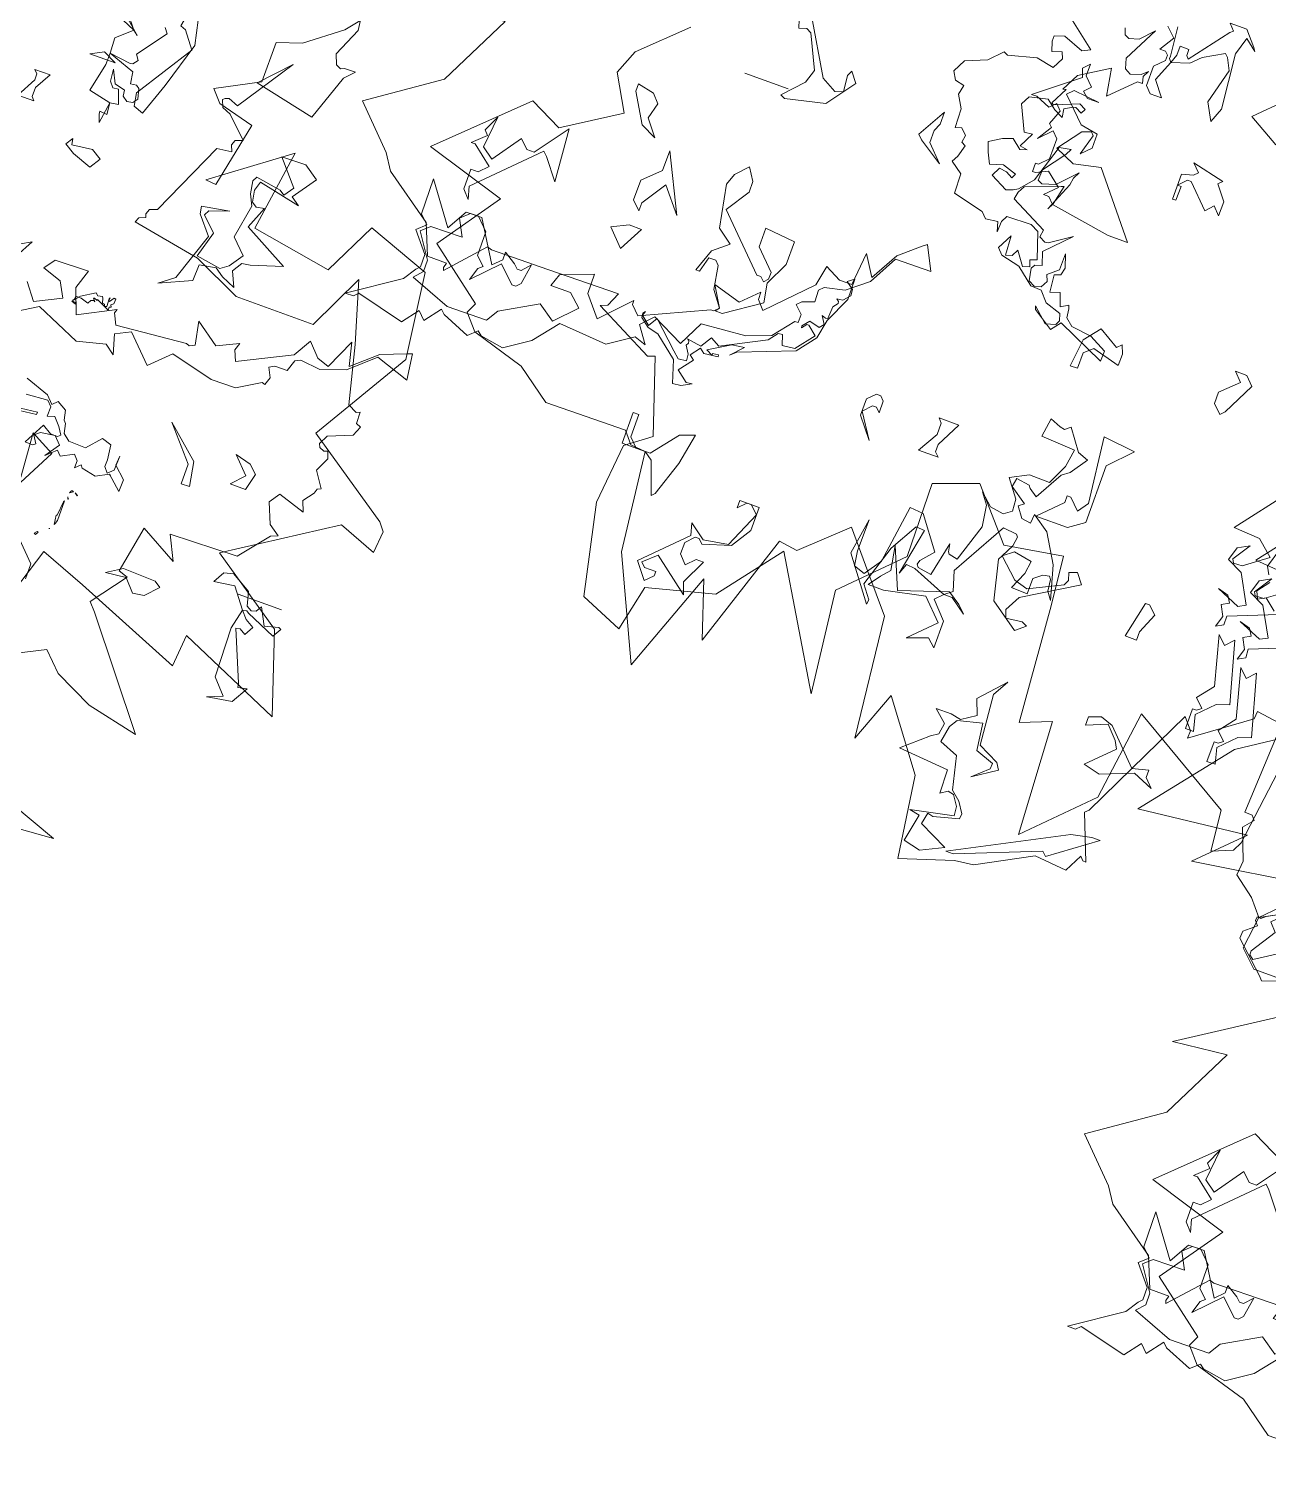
# Model space of a CAD drawing. Header units: metres. Extents: x -71 to 881, y -503 to 661.
# Drawn here: x 186.34 to 192.35, y 237.56 to 244.5 of the extents above; entities that cross this region are included whole.
import ezdxf

# ---------------------------------------------------------------- set-up
doc = ezdxf.new("R2010")
doc.units = ezdxf.units.M
doc.layers.add('ARBRE', color=100, linetype='Continuous', lineweight=13, true_color=0x00ff3f)

# ---------------------------------------------------------------- blocks, each defined once
blk = doc.blocks.new('WMF2', base_point=(0, 0.01))
at = {"color": 251, "lineweight": 0, "true_color": 0x636466}
for points in [[(222.26, -138.6), (222.84, -126.51), (221.75, -126.41), (221.24, -125.83), (222.46, -124.38), (220.76, -119.93), (220.93, -117.85), (217.92, -115.52), (216.01, -113.25), (211.75, -115.52), (215.09, -113.71), (215.69, -113.21), (216.23, -113.25), (216.29, -112.71), (215.78, -112.1), (217.44, -110.7), (217.53, -109.6), (213.13, -105.6), (212.64, -105.02), (197.13, -110.25)], [(188.84, -101.73), (195.03, -95.86), (196.4, -92.3), (193.55, -87.25), (201.48, -82.18), (206.17, -84.52), (217.5, -73.62), (205.76, -70.03), (212.07, -61.12), (204.08, -54.99), (204.77, -53.52), (202.84, -51.25), (195.1, -48.95), (190.12, -45.33), (178.29, -45.44), (176.89, -43.78), (174.7, -43.59), (173.01, -29.2), (166.39, -14.78), (160.89, -29.58), (158.19, -21.39), (152.68, -38.14), (149.95, -37.75), (143.85, -43.43), (139.57, -38.33), (135.29, -33.25), (133.39, -15.7), (130.63, -23.1), (123.64, -13.73), (121.99, -1.9), (114.39, -4.34), (111.72, -4.67), (103.98, -8.76), (99.27, -8.35), (97.95, -10.89), (97.46, -10.41), (97.02, -10.37), (99.54, -16.88), (99.06, -17.38), (95.41, -24.9), (90.83, -34.32), (89.42, -32.65), (89.51, -31.56), (81.64, -37.29), (81.55, -38.39), (70.38, -36.78)], [(52.22, -53.02), (31.88, -54.47), (45.91, -59.56)], [(49.36, -83.76), (46.84, -91.88), (40.14, -89.34), (24.4, -82.93), (24.01, -87.6), (8.81, -80.93), (12.69, -92.64), (23.58, -100.08), (8.83, -109.56), (3.27, -107.44), (3.01, -110.61), (3.9, -111.79), (16.57, -120.44), (8.22, -134.47), (9.81, -146.85), (18.98, -150.2), (22.71, -142.59), (34.39, -144.58), (32.65, -156.43), (43.16, -148.65), (41.63, -148.52), (39.67, -158.01), (44.92, -159.4), (46.44, -161.06), (40.43, -164.26), (40.42, -170.12), (36.91, -171.27), (31.95, -175.08), (27.13, -180.99)], [(100.3, -13.3), (97.37, -13.9), (96.16, -13.9), (102.61, -9.16), (103.21, -9.75), (114.9, -5.14), (116, -5.14), (100.3, -13.3), (100.3, -13.3)], [(122.03, -4.59), (121.2, -8.62), (122.72, -8.94), (116.58, -10.22), (116.74, -11.56), (117.68, -13), (118.53, -13.17), (119.53, -12.5), (119.62, -15.95), (127.05, -16.59), (123.52, -19.64), (122.5, -20.31), (122.25, -21.93), (124.05, -23.52), (121.84, -23.52), (120.32, -23.2), (118.31, -24.55), (119.17, -26.74), (115.88, -30.39), (117.14, -28.09), (116.53, -20.76), (113.49, -19.25), (112.89, -18.34), (116.25, -16.14), (114.07, -18.14), (114, -18.92), (116.7, -19.9), (117.23, -23.8), (120.73, -22.94), (121.42, -21.76), (121.9, -19.39), (119.14, -18.3), (118.02, -13.51), (116.67, -12.35), (115.65, -10.82), (115.72, -10.05), (119.34, -9.11), (120.19, -9.29), (120.53, -7.61), (116.29, -5.59), (119.5, -4.04), (122.03, -4.59), (122.03, -4.59)], [(215.12, -142.21), (227.2, -134.24), (237.13, -121.84), (221.43, -123.58), (227.53, -117.47), (210.08, -120.09)], [(206.64, -102.36), (221.47, -92.77), (213.62, -93.64), (218.84, -83.17), (228.67, -76.4), (223.08, -70.7), (221.59, -68.47), (214.46, -63.39), (212.7, -59.01), (209.83, -58.98), (210.04, -58.28), (209.88, -57.88), (205.22, -63.07), (204.55, -62.86), (196.2, -62.98), (185.71, -63.11), (186.56, -61.11), (187.58, -60.7), (178.92, -56.25), (177.9, -56.66), (174.32, -45.95), (177.81, -43.34), (178.67, -34.61), (175.87, -21.54), (169.72, -18.91), (168.26, -25.61), (158.55, -28.14), (151.66, -37.02), (141.23, -19.49), (142.97, -34.33), (135.13, -42.17), (135.3, -53.01), (129.01, -55.27), (122.91, -48.29), (114.53, -49.68), (113.77, -42.55), (112.45, -25.61), (108.09, -27.35), (107.21, -10.78), (98.49, -19.49), (96.74, -32.59), (81.64, -23.67), (81.04, -17.76), (78.09, -18.94), (77.45, -20.28), (75.41, -35.48)], [(46.99, -76.49), (41.75, -79.1), (39.13, -76.49), (33.51, -73.76), (26.05, -72.12), (37.25, -86.3), (38.33, -87.51), (34.61, -92.45), (35.99, -92.94), (34.69, -99.75), (29.28, -96.73), (30.97, -100.19), (21.09, -100.49), (17.67, -104.7), (16.66, -105.12), (18.28, -106.23), (19.48, -109.18), (18.41, -110.67), (14.49, -109.41), (15.1, -110.95), (13.93, -112.47), (13.73, -113.15), (13.23, -113.37), (14.72, -115.61), (13.76, -117.64), (14.16, -118.66), (14.68, -118.45), (15.39, -118.76), (15.6, -119.27), (14.94, -120.61), (11.56, -121.96), (10.97, -123.39), (11.67, -123.68), (11.74, -125.32), (12.27, -125.11), (13.58, -125.77), (15.6, -134.05), (18.21, -142.77), (22.11, -134.68), (33.61, -134.71), (40.51, -137.9), (50.45, -139.73), (50.16, -140.44), (49.24, -140.81), (49.44, -141.32), (49.15, -142.04), (48.13, -142.44), (43.19, -153.31), (41.06, -153.59), (41.43, -154.51), (41.13, -155.22), (40.11, -155.63), (43.05, -158.46), (44.35, -159.02), (44.76, -160.04), (44.45, -160.3), (43.92, -160.51), (42.49, -159.91), (37.1, -168.03), (40.97, -163.9), (32.15, -161.95), (29.82, -168.64), (28.52, -170), (30.14, -169.93), (30.65, -169.72), (31.37, -170.03), (31.94, -171.46), (30.17, -175.61), (30.45, -177.74)], [(95.41, -24.9), (93.1, -25.5), (93.1, -24.4), (91.88, -23.19), (94.81, -24.4), (99.43, -22.59), (101.87, -23.19), (98.33, -26.72), (98.94, -27.82), (100.65, -29.64), (103.57, -28.43), (103.57, -29.64), (101.87, -30.26), (100.05, -29.64), (95.41, -24.9), (95.41, -24.9)], [(169.87, -28.84), (169.25, -28.23), (167.56, -28.23), (167.56, -27.6), (168.66, -26.5), (170.48, -28.84), (164.64, -34.67), (165.12, -36.39), (162.8, -34.67), (159.28, -35.28), (156.97, -40.52), (158.19, -41.62), (158.8, -41.62), (159.88, -40.52), (159.88, -41.62), (156.97, -41.62), (156.97, -38.21), (158.8, -35.28), (162.8, -34.07), (163.41, -34.67), (164.03, -34.67), (165.12, -33.45), (165.12, -31.75), (164.03, -30.53), (162.8, -31.75), (161.71, -31.75), (163.41, -28.23), (162.8, -26.5), (168.04, -30.53), (169.87, -28.84), (169.87, -28.84)], [(85.82, -32.33), (85.2, -32.33), (84.59, -32.83), (85.82, -34.04), (83.99, -36.36), (85.82, -43.43), (84.59, -42.2), (83.5, -43.43), (81.06, -34.64), (82.88, -34.04), (85.2, -31.73), (84.59, -29.42), (85.82, -29.42), (85.82, -32.33), (85.82, -32.33)], [(127.86, -39.54), (126.03, -38.33), (124.94, -37.24), (127.24, -38.94), (128.46, -38.94), (129.55, -37.85), (127.24, -35.41), (127.24, -31.39), (128.46, -32.48), (131.38, -31.39), (127.86, -34.91), (130.76, -37.85), (136.62, -36.62), (138.93, -36.62), (137.71, -38.33), (136.62, -39.54), (137.23, -43.08), (134.79, -37.24), (127.86, -39.54), (127.86, -39.54)], [(90.23, -35.66), (89.63, -35.66), (89.02, -36.14), (90.23, -37.37), (88.4, -39.67), (90.23, -46.74), (89.02, -45.52), (87.92, -46.74), (85.48, -37.97), (87.31, -37.37), (89.63, -35.05), (89.02, -32.72), (90.23, -32.72), (90.23, -35.66), (90.23, -35.66)], [(120.42, -66.45), (119.65, -67.04), (117.45, -64.06), (115.93, -63.49), (117.61, -61.04), (118.69, -60.22), (120.94, -56.22), (122.15, -57.02), (122.44, -57.42), (124.35, -57.69), (124.6, -56.41), (122.13, -54.73), (122.91, -54.15), (121.8, -52.67), (120.44, -52.47), (120.32, -53.77), (117.85, -52.09), (115.45, -48.04), (114.13, -43.19), (114.93, -44.29), (115.11, -45.98), (115.4, -46.38), (116.35, -46.16), (117.52, -45.28), (117.5, -42.97), (119.86, -43.05), (118.8, -45.54), (118.53, -47.44), (121.17, -47.9), (122.64, -46.8), (121.69, -48.6), (121.49, -49.97), (121.78, -50.35), (123.77, -50.57), (128.28, -42.59), (127.38, -39.75), (128.46, -38.94), (133.52, -40.99), (134.82, -41.11), (135.39, -39.6), (134.06, -46.44), (135.36, -46.55), (137.61, -42.55), (139.52, -36.52), (138.12, -34.62), (138.22, -33.95), (142.72, -39.97), (141.89, -45.21), (141.95, -40.55), (141.61, -38.48), (139.96, -37.89), (138.27, -40.36), (137.04, -48.82), (135.07, -48.6), (131.68, -44.07), (133.27, -42.27), (133.42, -41.67), (133.14, -41.28), (131.16, -40.93), (130.09, -45.87), (129.9, -44.79), (129.67, -44.48), (128.38, -44.23), (126.63, -49.66), (127.08, -52.73), (128.25, -54.29), (126.47, -52.71), (124.5, -52.36), (123.39, -53.17), (123.49, -54.92), (125.42, -57.49), (122.86, -58.8), (119.88, -58.72), (118.5, -61.58), (118.12, -64.16), (123.08, -64.47), (122.69, -67.2), (121.11, -66.56), (120.42, -66.45), (120.42, -66.45)], [(122.64, -46.8), (119.8, -44.2), (117.78, -43.62), (113.05, -45.94), (112.69, -46.71), (113.05, -47.75), (111.9, -48.16), (110.76, -46.76), (118.41, -42.1), (119.56, -39.88), (119.15, -38.74), (116.82, -39.05), (116.04, -38.68), (117.45, -37.54), (121.56, -40.46), (122.95, -46.17), (122.64, -46.8), (122.64, -46.8)], [(174.7, -43.59), (178.13, -43.59), (178.13, -48.16), (177.26, -48.16), (177.26, -44.83), (176.02, -43.59), (173.91, -43.59), (170.9, -47.37), (168.8, -48.16), (169.68, -43.59), (171.36, -38.49), (171.81, -38.05), (173.47, -42.7), (174.7, -43.59), (174.7, -43.59)], [(99.65, -46.23), (100.87, -43.31), (100.87, -42.08), (102.57, -42.08), (101.47, -47.33), (100.87, -47.33), (99.65, -46.23), (99.65, -46.23)], [(78.94, -48.87), (85.72, -46.19), (85.64, -44.92), (86.71, -44.35), (86.21, -45.98), (87.01, -47.47), (85.95, -48.04), (86.55, -49.02), (88.1, -49.47), (84.71, -48.03), (83.64, -48.6), (85.9, -52.66), (88.14, -53.77), (87.55, -55.72), (85.96, -56.58), (87.61, -54.06), (87.34, -53.53), (86.07, -53.59), (82.77, -55.98)], [(85.1, -58.01), (88.93, -58.28), (83.26, -65.56)], [(86.3, -60.82), (87.13, -58.03), (86.56, -56.98)], [(86.04, -56.01), (87.37, -54.28), (86.87, -53.24), (85.82, -53.82), (84.11, -52.42)], [(83.35, -52.19), (90.12, -49.5), (90.07, -48.23), (91.12, -47.66), (90.64, -49.3), (91.42, -50.77), (90.37, -51.37), (90.96, -52.33), (92.52, -52.8), (89.13, -51.34), (88.07, -51.91), (90.31, -55.97), (92.58, -57.08), (91.99, -59.05), (90.39, -59.91), (92.05, -57.37), (91.75, -56.85), (90.49, -56.9), (87.19, -59.31), (89.51, -61.33), (93.35, -61.59), (87.7, -68.89)], [(220.57, -50.22), (221.79, -50.2), (214.78, -54.92), (213.59, -56.76), (213.1, -57.26), (213.13, -59.1), (215.47, -61.97), (214.27, -63.08), (215.5, -64.29), (215.56, -69.52), (211.34, -63.72), (209.67, -66.67), (207.37, -66.7), (203.77, -60.91), (202.56, -62.13), (202.58, -63.23), (200.85, -62.15), (200.24, -61.55), (199.64, -61.56), (198.56, -62.79), (199.01, -59.87), (199.61, -59.26), (200.21, -59.24), (202.55, -61.52), (206.05, -57.94), (205.47, -59.78), (204.85, -60.28), (206.1, -61.48), (206.14, -65.01), (207.85, -66.7), (209.07, -66.69), (210.27, -65.56), (209.03, -63.15), (213.66, -63.1), (214.86, -61.99), (212.51, -58.47), (212.49, -56.77), (213.57, -55.55), (207.7, -53.3), (201.85, -53.37), (200.78, -55.09), (195.57, -58.07), (193.11, -56.39), (190.24, -59.36), (192.08, -61.04), (195, -61.01), (194.41, -62.83), (189.81, -64.59), (189.77, -61.68), (187.3, -58.79), (183.33, -62.96), (183.33, -62.37), (182.1, -61.15), (172.77, -65.4), (172.29, -65.4), (171.68, -66.02), (173.43, -68.94), (169.39, -67.77), (166.98, -70.11), (166.96, -69.01), (165.85, -67.81), (160.08, -73.71), (159.5, -76.65), (157.18, -75.46), (155.35, -75.48), (154.92, -80.22), (153.06, -77.33), (150.8, -81.38), (147.91, -83.85), (147.29, -84.34), (145.55, -80.94), (150.8, -80.88), (153.05, -76.72), (155.95, -74.38), (158.86, -73.73), (159.47, -73.11), (159.44, -71.4), (161.14, -70.78), (161.73, -70.16), (160.64, -69.08), (160.62, -67.87), (161.11, -67.86), (163.5, -64.91), (166.9, -63.65), (173.36, -63.08), (175.14, -59.53), (179.8, -61.8), (181.48, -60.07), (179.75, -57.65), (181.46, -58.23), (184.95, -55.88), (192.02, -56.41), (194.9, -52.85), (198.42, -50.48), (201.82, -51.06), (202.43, -51.55), (203.66, -50.42), (207.69, -52.09), (208.3, -52.68), (210.1, -50.35), (211.21, -51.44), (213, -49.09), (219.97, -50.84), (220.57, -50.22), (220.57, -50.22)], [(113.17, -63.62), (113.17, -55.18), (115.36, -53.65), (120.07, -53.65), (116.91, -56.82), (116.91, -57.81), (116.37, -57.81), (114.82, -56.28), (113.72, -57.81), (114.82, -67.35), (110.12, -66.81), (113.17, -63.62), (113.17, -63.62)], [(156.89, -69.51), (157.43, -66.75), (159.56, -64.03), (167.3, -61.05), (168.14, -60.32), (166.54, -62.02), (168.32, -61.8), (171.36, -59.94), (170.42, -59.42), (170.47, -59.72), (169.59, -59.84), (169.56, -59.52), (171.59, -59.29), (172.31, -59.83), (173.34, -58.5), (172.64, -57.96), (174.22, -55.94), (172.57, -54.64), (171.71, -54.74), (173.12, -54.01), (174.29, -53.87), (175.3, -57.08), (178.61, -59.71), (180.18, -60.09), (181.49, -61.11), (181.56, -61.74), (181.3, -62.07), (181.53, -61.43), (180.22, -60.39), (179.42, -61.68), (175.68, -58.22), (174.72, -57.4), (173.53, -57.53), (173.65, -58.47), (174.34, -59.58), (174.13, -59.93), (174.18, -60.23), (174.45, -60.45), (172.34, -60.13), (171.33, -61.75), (169.98, -60.98), (163.78, -64.16), (162.73, -65.48), (162.11, -65.55), (161.63, -64.1), (159.84, -64.31), (157.76, -66.95), (159.09, -68.05), (159.4, -68.02), (159.94, -67.33), (159.98, -67.64), (159.15, -68.6), (157.6, -68.22), (157.12, -68.85), (157.81, -69.96), (157.22, -69.78), (156.92, -69.81), (156.81, -71.58), (156.27, -72.27), (156.3, -72.59), (156.65, -72.85), (155.79, -72.95), (154.94, -73.93), (155.05, -74.81), (156.1, -75.62), (155.22, -76.3), (155.18, -73.27), (156.89, -69.51), (156.89, -69.51)], [(147.98, -61.05), (146.87, -62.15), (146.26, -62.15), (145.66, -61.53), (145.66, -59.83), (146.26, -60.44), (146.87, -60.44), (147.98, -59.23), (145.66, -55.68), (147.98, -58.61), (147.98, -61.05), (147.98, -61.05)], [(136.37, -58.45), (136.37, -57.37), (135.76, -56.76), (138.68, -56.76), (136.98, -59.69), (136.98, -61.39), (137.47, -62), (134.54, -62), (136.37, -58.45), (136.37, -58.45)], [(171.68, -66.02), (173.31, -68.24), (173.88, -71.59), (174.47, -72.18), (175.5, -72.18), (176.09, -69.97), (176.66, -69.97), (175.5, -73.22), (173.31, -74.97), (175.5, -76.59), (176.66, -82.74), (176.09, -84.36), (174.47, -86.09), (173.31, -84.36), (173.31, -82.74), (175.5, -79.36), (168.32, -72.18), (167.74, -72.18), (167.15, -71.59), (166.58, -72.18), (166.58, -73.22), (169.36, -76), (169.36, -78.78), (164.96, -78.33), (164.96, -74.97), (166.58, -71.59), (166.11, -68.82), (171.09, -65.45), (172.15, -65.45), (171.68, -66.02), (171.68, -66.02)], [(211.1, -72.56), (210.01, -72.56), (208.8, -73.77), (211.73, -76.09), (212.35, -76.09), (210.51, -77.8), (211.1, -78.4), (210.01, -80.71), (210.51, -76.09), (208.8, -74.88), (205.88, -79.01), (204.66, -77.8), (203.56, -77.8), (200.04, -82.55), (199.42, -74.88), (201.73, -77.8), (202.34, -78.4), (210.51, -70.25), (210.01, -68.43), (211.1, -69.64), (211.1, -72.56), (211.1, -72.56)], [(187.57, -69.19), (189.89, -71.62), (187.57, -72.72), (185.74, -72.72), (187.57, -69.19), (187.57, -69.19)], [(106.1, -114.07), (110.61, -116.64), (106.84, -120.37)], [(97.72, -81.01), (100.04, -76.4), (100.64, -75.79), (101.87, -77), (101.87, -78.71), (99.41, -81.01), (100.64, -82.24), (98.93, -82.24), (97.72, -81.01), (97.72, -81.01)], [(122.21, -79.14), (120.38, -81.45), (117.46, -79.74), (116.86, -80.36), (116.37, -79.14), (116.37, -77.44), (120.38, -78.53), (121.59, -77.44), (121.59, -75.13), (122.69, -75.13), (122.21, -79.14), (122.21, -79.14)], [(184.65, -79.77), (186.95, -76.25), (186.95, -75.04), (188.18, -76.25), (188.18, -79.17), (185.74, -81.48), (185.74, -84.42), (181.72, -76.25), (184.65, -79.77), (184.65, -79.77)], [(139.52, -121.34), (135.03, -117.8), (136.15, -117.21), (139.1, -118.34), (140.49, -117.9), (140.5, -117.08), (140.06, -115.71), (138.68, -116.15), (138.33, -115.23), (139.13, -113.66), (141.69, -114.16), (145.74, -113.14), (146.33, -113.43), (148.12, -111.55), (151.13, -110.32), (152.08, -108.49), (151.44, -107.36), (150.04, -107.03), (150.34, -105.65), (149.29, -103.85), (149.18, -101.08), (148.29, -101.35), (147.47, -100.54), (147.61, -99.46), (147.03, -99.16), (147.51, -97.44), (147.99, -96.52), (146.26, -95.22), (146.17, -92.39), (141.64, -91.28), (140.84, -90.46), (139.13, -90.72), (138.69, -89.34), (138.63, -90.88), (138.17, -91.79), (134.57, -91.91), (133.35, -91.28), (132.09, -87.5), (133.07, -87.18), (132.73, -86.26), (133.71, -85.95), (135.09, -87.89), (135.6, -86.91), (136.47, -86.63), (136.66, -89.45), (137.77, -87.31), (136.97, -86.47), (134.21, -85.79), (131.7, -83.77), (130.11, -83.69), (128.85, -82.3), (126.54, -81.5), (126.24, -80.52), (126.57, -79.87), (128, -79.47), (130.14, -81.38), (129.97, -80.9), (127.04, -78.97), (125.91, -80.36), (118.92, -77.16), (118.88, -78.69), (121.4, -80.01), (124.34, -80.36), (125.43, -81.26), (125.58, -82.58), (125.74, -83.07), (126.83, -82.4), (127.49, -84.3), (128.86, -83.86), (129.13, -86.37), (128.24, -86.66), (128, -87.76), (128.66, -89.67), (128.66, -87.28), (130.11, -86.07), (129.76, -85.15), (130.27, -84.17), (131.22, -83.92), (132.14, -84.39), (132.47, -86.12), (132.16, -86.71), (131.17, -87.01), (131.77, -88.88), (128.43, -92.34), (131.45, -90.3), (131.93, -90.21), (132.84, -90.68), (132.69, -91.75), (138.01, -94.49), (137.8, -95.54), (137.29, -96.51), (132.41, -98.35), (132.02, -98.48), (132.65, -95.66), (133.11, -94.75), (131.35, -98.96), (131.2, -100.04), (130.7, -101), (133.23, -98.36), (135.1, -97.76), (135.74, -98.1), (135.68, -99.63), (133.33, -102.77), (132.87, -103.68), (134.56, -103.4), (136.24, -97.94), (137.95, -96.02), (138.58, -95.62), (139.55, -95.29), (142.04, -96.56), (141.41, -97.82), (140.33, -97.67), (139.33, -97.16), (139.01, -97.82), (141.07, -98.46), (142.94, -97.86), (143.7, -99.41), (144.2, -100.81), (142.43, -101.88), (141.01, -102.38), (139.61, -101.25), (138.63, -101.56), (139.77, -101.73), (138.66, -103.88), (139.89, -103.76), (141.57, -107.36), (140.9, -108.66), (138.27, -109.27), (136.88, -108.14), (135.58, -107.47), (135.77, -108.71), (134.62, -109.36), (134.22, -109.47), (133.26, -108.98), (132.92, -109.62), (133.89, -110.13), (137.3, -108.77), (137.63, -108.93), (136.36, -111.4), (136.84, -111.24), (135.54, -113.78), (131.42, -116.34), (130.72, -112.44), (127.35, -115.8), (126.6, -115.82), (126.85, -116.77), (126.37, -117.68), (127.17, -116.93), (128.65, -116.47), (129.55, -116.93), (129.96, -118.38), (127.38, -123.37), (129.16, -121.51), (130.54, -121.07), (131.19, -121.4), (131.54, -122.32)], [(18.5, -90.74), (17.84, -93.61), (20.02, -96.45), (22.98, -96.02), (22.05, -97.63), (20.72, -98), (17.93, -96.37), (17.41, -94.37), (16.65, -93.94), (15.97, -94.11), (15.49, -94.96), (14.21, -92.52), (12.21, -93.06), (11.86, -92.86), (12.6, -91.6), (16.89, -93.51), (17.23, -93.72), (17.84, -93.61), (16.91, -92.52), (15.64, -91.79), (16.37, -90.52), (17.22, -91.02), (17.83, -90.91), (14.87, -83.79), (14.78, -83.17), (13.49, -83.45), (14.87, -81.07), (17.86, -80.56), (18.47, -80.47), (16.28, -81.33), (18.28, -83.52), (18.5, -90.74), (18.5, -90.74)], [(50.63, -92.34), (47.94, -89.66), (47.94, -87.42)], [(193.06, -90.68), (193.06, -91.77), (190.63, -91.29), (189.54, -90.08), (190.15, -87.76), (188.32, -85.45), (190.63, -86.53), (193.06, -90.68), (193.06, -90.68)], [(30.71, -93.26), (29.79, -92.67), (31.51, -90.88), (33.12, -90.61), (34.74, -92.37), (37.69, -92.07), (35.5, -93.43), (30.71, -93.26), (30.71, -93.26)], [(48.48, -94.16), (48.71, -93.73), (48.96, -93.86), (48.64, -94.24), (48.48, -94.16), (48.48, -94.16)], [(58.61, -95.97), (60.32, -95.97), (63.86, -99.98), (59.71, -97.06), (57.39, -99.38), (58.61, -101.21), (59.21, -101.81), (59.21, -103.52), (57.39, -100.59), (55.69, -98.89), (55.08, -98.89), (53.39, -100.59), (53.87, -107.05), (50.45, -105.22), (56.79, -93.05), (56.79, -94.14), (58.61, -95.97), (58.61, -95.97)], [(132.71, -95.54), (133.58, -96.42), (134.37, -96.42), (132.71, -98.1), (134.81, -99.76), (136.47, -98.97), (136.93, -98.97), (136.93, -100.2), (136.47, -100.2), (135.25, -101.44), (135.25, -104.42), (136.12, -105.31), (137.8, -103.54), (136.47, -105.66), (136.93, -106.1), (136.12, -108.22), (136.93, -109.09), (137.8, -108.22), (139.92, -109.09), (140.71, -109.09), (134.81, -113.75), (135.25, -114.99), (134.37, -115.87), (134.37, -114.12), (133.14, -112.88), (134.02, -111.98), (133.14, -111.2), (131.46, -111.2), (135.25, -111.63), (136.12, -110.76), (132.71, -107.41), (130.14, -106.98), (130.14, -104.87), (131.46, -103.54), (130.59, -106.54), (131.03, -106.98), (132.27, -106.54), (134.81, -103.19), (131.92, -101.88), (128.03, -102.76), (120.98, -94.11), (123.89, -94.11), (132.71, -95.54), (132.71, -95.54)], [(12.72, -95.5), (19.16, -95.5), (12.72, -95.5), (12.72, -95.5)], [(46.51, -96.62), (46.65, -96.16), (46.74, -95.97), (46.95, -97.29), (46.8, -97.34), (46.58, -99.41), (46.49, -99.57), (46.51, -96.62), (46.51, -96.62)], [(47.28, -95.16), (47.15, -95.21), (47.28, -95.16), (47.28, -95.16)], [(151.83, -99.7), (151.83, -97.88), (149.53, -95.56), (153.05, -97.88), (153.66, -98.49), (151.35, -102.62), (151.35, -100.8), (151.83, -99.7), (151.83, -99.7)], [(173.74, -97.12), (171.08, -99.94), (170.47, -101.94), (172.73, -106.71), (173.49, -107.11), (174.53, -106.76), (174.92, -107.91), (173.5, -109.02), (168.96, -101.3), (166.77, -100.11), (165.62, -100.49), (165.9, -102.84), (165.52, -103.6), (164.39, -102.19), (167.39, -98.11), (173.12, -96.81), (173.74, -97.12), (173.74, -97.12)], [(173.09, -98.24), (179.55, -98.24), (173.09, -98.24), (173.09, -98.24)], [(46.06, -100), (46.17, -99.95), (46.26, -100.23), (46.22, -100.08), (46.06, -100), (46.06, -100)], [(45.08, -100.81), (45.46, -101.12), (45.03, -100.9), (45.08, -100.81), (45.08, -100.81)], [(45.94, -101.27), (45.76, -101.16), (46.23, -100.87), (46.06, -101.21), (45.94, -101.27), (45.94, -101.27)], [(111.88, -106.14), (110.25, -104.06), (110.25, -101.98), (111.34, -103.08), (112.32, -101.98), (115.5, -105.17), (116.06, -105.17), (117.15, -104.06), (116.61, -104.06), (116.61, -101.98), (117.15, -101.98), (117.15, -105.71), (115.5, -106.14), (114.95, -106.7), (116.06, -107.79), (111.34, -106.7), (111.88, -106.14), (111.88, -106.14)], [(41.84, -105.25), (43.62, -104.29), (45.73, -104.74), (46.01, -105.12), (46.77, -104.41), (46.73, -105.44), (47.43, -106.2), (49.22, -105.25), (49.85, -105.94), (51.28, -104.6), (49.82, -106.67), (50.87, -107.74), (52.95, -107.44), (53.69, -106.82), (53.01, -105.71), (53.39, -105.43), (54.48, -105.47), (52.9, -108.54), (51.53, -107.75), (50.51, -107.72), (50.13, -108.07), (50.82, -109.11), (51.79, -110.25), (52.85, -109.93), (52.79, -111.31), (53.49, -112.07), (56.63, -111.82)], [(56.72, -109.72), (54.29, -109.98), (54.31, -109.62), (56.73, -109.36)], [(57.27, -113.98), (53.82, -112.76), (52.77, -111.68), (52.09, -112.38), (50.71, -111.59), (50.41, -110.19), (50.06, -109.81), (49.75, -108.42), (48.76, -107.65), (46.27, -107.55), (44.45, -109.59), (43.06, -109.17), (42.78, -107.03), (42.83, -106.03), (42.2, -105.27), (41.44, -105.97), (41.35, -108.07), (41.41, -106.7), (39.72, -105.17), (39.79, -103.4), (41.84, -105.25), (41.84, -105.25)], [(41.84, -105.25), (41.63, -105.03), (41.84, -105.25), (41.84, -105.25)], [(216.62, -108.51), (216.01, -113.25), (213.7, -115.58), (213.1, -115.58), (213.1, -114.35), (214.19, -113.25), (213.1, -112.03), (215.41, -108.51), (215.41, -107.9), (214.8, -107.41), (206.64, -112.66), (207.25, -110.82), (207.86, -110.33), (206.64, -109.11), (207.25, -109.11), (207.86, -109.72), (210.77, -106.2), (214.19, -106.2), (216.62, -108.51), (216.62, -108.51)], [(31.94, -110.31), (36.07, -115.05), (31.32, -110.9), (30.71, -107.38), (31.94, -107.38), (31.94, -110.31), (31.94, -110.31)], [(23.77, -111.52), (26.08, -113.84), (23.77, -113.24), (22.56, -112.13), (23.16, -109.69), (25.47, -109.69), (23.77, -111.52), (23.77, -111.52)], [(115.75, -121.61), (116.64, -123.29), (117.08, -123.72), (119.97, -122.05), (121.3, -120.73), (123.86, -119.93), (125.08, -116.95), (123.4, -114.83), (125.08, -114.83), (125.96, -115.71), (125.96, -118.61), (124.64, -119.93), (124.64, -120.73), (125.08, -121.17), (125.96, -121.17), (124.64, -123.29), (125.96, -124.6)], [(124.64, -124.95), (124.21, -120.73), (124.21, -120.38), (123.86, -119.93), (123.4, -121.17), (123.4, -122.5), (122.09, -122.5), (122.09, -121.61), (121.74, -121.17), (117.52, -126.7), (117.08, -127.05), (117.87, -127.93), (115.4, -127.93), (113.63, -125.83), (113.28, -125.39), (114.96, -126.7), (115.75, -124.16), (114.96, -116.16), (115.75, -114.04), (117.08, -116.51), (115.75, -121.61), (115.75, -121.61)], [(64.53, -131.41), (63.1, -132.21), (64.5, -129.59)], [(61.86, -126.76), (60.09, -124.38), (56.38, -126.21), (57.56, -128.41), (60.34, -129.35), (59.17, -130.88), (54.25, -131.01), (55.18, -128.25), (53.81, -124.69), (48.67, -127.32), (48.87, -126.75), (48.11, -125.21), (37.91, -126.12), (37.44, -125.97), (36.67, -126.35), (37.35, -129.67), (33.92, -127.23), (30.88, -128.65), (31.23, -127.59), (30.59, -126.09), (23.17, -129.77), (21.67, -132.34), (19.86, -130.44), (18.12, -129.86), (16.15, -134.19), (15.36, -130.85), (11.87, -133.9), (8.32, -135.28), (7.59, -135.54), (7.07, -131.77), (12.02, -133.45), (15.55, -130.27), (19.06, -129.03), (22.02, -129.38), (22.79, -129), (23.33, -127.38), (25.15, -127.33), (25.92, -126.95), (25.23, -125.56), (25.63, -124.43), (26.08, -124.57), (29.34, -122.59), (32.94, -122.53), (39.22, -124.13), (42.07, -121.37), (45.72, -125.04), (47.88, -123.97), (47.05, -121.13), (48.46, -122.25), (52.55, -121.18), (59.04, -124.03), (62.95, -121.62)], [(54.16, -127.33), (52.25, -128.51), (51.85, -128.21), (51.22, -128.34), (51.11, -128.15), (50.9, -127.48), (50.6, -127.43), (50.52, -127.17), (50.44, -127.11), (50.17, -127.21), (50.23, -128.35), (50.16, -128.51), (50.16, -128.08), (50.07, -128.03), (49.62, -128.66), (49.33, -128.62), (49.38, -127.89), (49.74, -127.62), (49.57, -127.32), (49.82, -127.23), (49.84, -126.81), (51.76, -127.71), (51.74, -127.58), (52.22, -127.74), (52.33, -127.68), (51.98, -127.29), (52.17, -127.38), (52.57, -127.26), (52.83, -126.75), (53.96, -127.11), (54.74, -127.1), (54.8, -126.57), (54.93, -126.53), (54.96, -126.46), (54.93, -126.32), (54.74, -126.22), (54.51, -126.31), (54.41, -126.05), (55.06, -126.28), (54.16, -127.33), (54.16, -127.33)], [(28.56, -153.92), (30.94, -150.53), (29.67, -149.64), (35.82, -150.93), (36.23, -149.61), (35.92, -147.95), (35.22, -147.45), (34.02, -147.66), (35.31, -144.47), (28.78, -140.9), (33.22, -139.51), (34.42, -139.31), (35.29, -137.92), (34.3, -135.76), (36.32, -136.63), (37.59, -137.52), (39.98, -137.11), (40.07, -134.73), (44.54, -132.73), (42.46, -134.33), (40.08, -141.29), (42.26, -143.89), (42.45, -144.97), (38.49, -145.64), (41.28, -144.68), (41.66, -143.99), (39.59, -141.99), (40.67, -138.22), (37.1, -137.61), (35.99, -138.41), (34.61, -140.39), (36.71, -142.49), (35.82, -147.35), (36.59, -148.94), (36.91, -150.74), (36.53, -151.43), (32.84, -150.83), (32.14, -150.33), (31.15, -151.75), (34.23, -155.28), (30.66, -155.41), (28.56, -153.92), (28.56, -153.92)], [(59.05, -144.81), (61.87, -145.83), (63.32, -146.72), (62.67, -147.76), (62.48, -146.91), (59.55, -147.25), (58.09, -146.36), (59.05, -144.81), (59.05, -144.81)], [(70.48, -153.72), (70.48, -154.59), (70.98, -155.09), (68.65, -155.09), (70, -152.75), (70, -151.4), (69.61, -150.88), (71.95, -150.88), (70.48, -153.72), (70.48, -153.72)], [(59.93, -151.15), (60.32, -152.23), (60.38, -152.67), (59.29, -152.55), (59.49, -154.26), (58.26, -154.43), (58.99, -156.48), (59.78, -156.36), (60.39, -157.12), (60.6, -158.84), (59.69, -157), (58.12, -156.61), (58.04, -155.76), (57.3, -155.21), (56.47, -155.37), (55.94, -156.07), (56.34, -157.53), (56.79, -157.86), (57.66, -157.75), (57.9, -159.41), (61.78, -160.83), (58.66, -160.38), (58.28, -160.48), (57.75, -161.18), (58.26, -161.95), (55.2, -166.06), (55.75, -166.8)], [(61.31, -166.89), (59.77, -164.96), (59.07, -164.44), (62, -167.02)], [(62.6, -166.17), (59.77, -164.96), (61.9, -163.05), (61.78, -160.83), (61.83, -159.09), (62.73, -154.97), (59.49, -154.26), (59.93, -151.15), (59.93, -151.15)], [(56.45, -156.83), (51.18, -165.09), (52.99, -167.49), (53.79, -167.78), (53.24, -170.6), (52.14, -171.11), (51.01, -165.85), (52.98, -159.15), (54.67, -154.45), (56.12, -154.97), (56.45, -156.83), (56.45, -156.83)], [(62.6, -160.74), (60.66, -159.76), (64.44, -159.76), (62.6, -160.74), (62.6, -160.74)]]:
    blk.add_lwpolyline(points, dxfattribs=at)

msp = doc.modelspace()

# ---------------------------------------------------------------- block references
at = {"layer": 'ARBRE', "color": 251, "lineweight": 5, "true_color": 0x636466, "xscale": 0.03451886634015593, "yscale": 0.03451886634015593, "zscale": 0.03451886634015593, "rotation": 160.1685466476646}
for p in [(194.4904, 238.996), (186.8624, 238.4401), (197.9866, 233.9934)]:
    msp.add_blockref('WMF2', p, dxfattribs=at)

doc.saveas('drawing.dxf')
